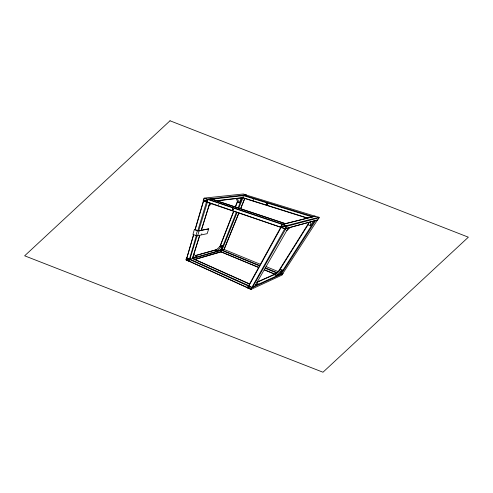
<?xml version="1.0" encoding="UTF-8"?>
<svg xmlns="http://www.w3.org/2000/svg" width="493" height="493" viewBox="0 0 493 493"><rect width="100%" height="100%" fill="white"/><g stroke="black" fill="none" stroke-linecap="round" stroke-linejoin="round"><path stroke-width="0.74" d="M218.417 204.441L218.245 204.632M251.147 289.317L252.034 287.579A0.998 0.598 1.1 0 0 251.868 287.382L248.626 285.65M253.667 199.924L253.316 199.677L253.365 200.016M204.527 198.414L204.157 198.451L203.523 200.787L206.524 201.871M285.102 228.567L281.041 227.205L282.353 224.691L286.507 225.997L285.2 228.487M193.724 234.723L186.841 258.03L189.355 259.182A0.998 0.598 1.1 0 1 189.522 259.398L188.887 261.222L186.138 260.033A0.998 0.598 1.1 0 1 185.972 259.817L186.416 258.135M204.096 198.137L203.221 200.583A0.9 0.536 1.1 0 0 203.387 200.99A0.641 0.382 1.1 0 0 203.591 201.113L206.456 202.093L197.835 230.601L194.371 229.491L192.942 234.409L196.405 235.753M193.527 234.65L186.841 258.03L186.496 258.03M195.037 229.498L203.381 200.996M195.234 229.578L203.591 201.113M195.918 235.617L197.403 230.693L194.371 229.491M196.282 235.728L189.441 259.17A1.048 0.622 1.1 0 0 189.78 259.195L192.658 258.468L249.581 283.925M189.294 259.435L188.64 261.013L186.206 259.854M206.758 201.785L207.399 199.412L204.398 198.365M280.72 227.316L248.601 285.7A1.855 1.109 1.1 0 0 248.225 285.989L189.565 259.46A1.245 0.739 1.1 0 1 189.854 259.226L197.132 235.82L207.128 233.682L208.73 228.875L198.697 230.687L207.374 202.247M197.625 235.777L199.135 230.86L208.73 228.875M249.52 284.03L192.412 258.48L199.647 235.327M201.261 230.157L209.728 203.048M192.578 258.369L199.794 235.297M201.409 230.126L209.87 203.091M203.504 200.694L207.22 200.25M219.866 246.568L233.614 211.189M235.26 206.949L237.478 201.255M220.217 246.247L233.836 211.263M235.488 207.023L237.62 201.551M220.809 249.711L222.361 245.785L221.228 245.329L215.669 250.382L216.791 250.851L220.809 249.711L221.48 249.982A0.955 0.573 1.1 0 0 221.881 250.025L224.112 249.421M236.135 198.58L238.039 202.383L239.364 202.814L241.287 197.958M236.406 212.138L221.369 249.939L192.652 258.122M238.094 207.892L242.088 197.866M194.79 259.423L221.067 251.781L221.702 250.241A1.171 0.696 1.1 0 1 221.942 250.05L259.719 265.493M222.072 250L237.121 212.384M238.822 208.138L242.907 197.933M238.834 212.97L224.032 249.44L260.372 264.31M240.559 208.712L244.707 198.494M224.149 249.366L238.92 212.994M240.646 208.742L244.793 198.525M248.201 286.032L247.35 287.764A1.004 0.598 1.1 0 0 247.511 287.961L251.048 289.403L282.033 275.069L282.964 273.412M280.665 226.946L282.021 224.494A2.04 1.214 1.1 0 1 282.31 224.235L284.899 223.532L211.016 198.919L208.077 199.289A1.183 0.703 1.1 0 0 207.799 199.511L207.042 201.908L280.653 227.193A1.048 0.622 1.1 0 0 280.807 227.402L284.923 228.851A1.769 1.054 1.1 0 0 285.429 228.918L288.041 228.265M250.851 289.206L247.659 287.832L248.509 286.137L251.713 287.518L250.863 289.188M248.823 285.983L281.059 227.538M285.552 228.647L286.901 226.275A0.82 0.487 1.1 0 0 286.803 225.862A0.82 0.487 1.1 0 0 286.501 225.671L282.236 224.401L315.027 216.174L318.817 217.24A0.666 0.394 1.1 0 1 319.1 217.407A0.678 0.407 1.1 0 1 319.156 217.764L317.806 219.853L285.361 228.789M288.146 228.21L254.702 286.347L252.471 287.364L285.743 228.9M281.022 227.082L285.983 225.782M277.929 272.13L308.612 223.175M278.847 271.286L308.649 223.847M279.704 273.966L282.23 269.991L280.862 269.437L274.792 275.008L276.148 275.575L279.704 273.966L280.511 274.293A0.906 0.542 1.1 0 0 280.881 274.336L282.846 273.504L317.363 220.229M308.575 222.466L308.723 225.301L310.362 225.831L313.338 221.166M314.559 220.833L280.375 274.244L255.115 285.73M281.115 274.293L315.538 220.747L317.301 220.266M276.148 275.575L282.23 269.991M286.716 230.693L290.254 227.464M216.791 250.851L222.361 245.785M209.001 205.871L211.466 203.64M267.04 203.708L266.553 203.714A0.666 0.394 1.1 0 0 266.645 204.33L267.28 204.275A0.715 0.425 1.1 0 0 267.04 203.708M267.188 204.349L266.621 204.17M252.508 287.351L252.262 287.388A0.949 0.567 1.1 0 1 251.898 287.351L284.738 228.795L317.529 220.02M250.61 289.2L250.937 289.052M252.028 287.758L282.976 273.621M255.614 284.862L258.085 283.74L257.026 282.397M247.763 287.906L250.204 286.803M247.628 287.715L249.933 286.679M248.601 285.811L248.306 285.94L248.792 285.971M257.278 281.959L276.542 273.399M257.075 282.31L276.025 273.874M267.107 204.385L266.787 204.305A0.659 0.394 1.1 0 1 266.787 203.652M282.212 224.414L207.726 199.462A1.115 0.666 1.1 0 0 207.602 199.264L204.219 198.112L243.32 193.983L246.315 195.025M186.693 258.19L189.294 259.392M314.596 216.107L312.698 216.6A1.516 0.9 1.1 0 0 312.408 216.834M194.901 259.472L221.055 251.861M192.899 258.572L221.647 250.339L259.478 265.937M192.8 257.654L196.534 256.594L193.841 254.326M188.739 259.065L186.194 259.786L186.835 258.203M186.317 259.959L189.016 259.189M195.419 255.657L216.285 249.815M195.302 255.565L216.476 249.643M207.06 202.081L206.727 202.124L280.665 227.224M284.868 228.561L285.213 228.469M286.901 226.275L319.156 217.764M281.189 227.31L286.433 225.936M315.52 220.753L315.471 220.759A1.109 0.659 1.1 0 1 314.972 220.716M286.501 225.671L318.817 217.24M282.779 224.42L315.452 216.205M282.316 224.734L282.649 224.66M199.135 230.86L198.525 230.897A2.89 1.719 1.1 0 1 197.896 230.829L197.403 230.693M206.752 202.118L206.555 202.118A1.756 1.048 1.1 0 0 207.115 202.204L207.263 202.21M232.69 208.946L232.382 209.032A0.826 0.493 1.1 0 0 232.542 209.673L233.177 209.691A0.826 0.493 1.1 0 0 233.016 209.05L232.733 208.946A0.77 0.462 1.1 0 0 232.788 209.593M217.037 200.879L242.679 197.792A0.629 0.376 1.1 0 1 242.698 197.613L243.542 195.518A1.152 0.684 1.1 0 1 243.77 195.314L246.124 194.994L314.688 216.107M216.612 200.737L242.692 197.613L307.657 218.023M203.652 200.891L207.152 200.491M211.928 199.178L243.493 195.61L312.081 216.914M207.399 199.129L246.025 194.815M208.256 199.227L282.557 224.118M201.834 233.879L201.532 234.187M197.145 235.82L197.021 235.82A2.736 1.633 1.1 0 1 196.405 235.753M243.986 195.234L312.808 216.556M266.547 203.929L267.348 204.182M242.71 197.841L307.17 218.146M242.772 197.89L242.79 197.896A1.436 0.857 1.1 0 1 242.254 197.835M211.201 198.938L285.04 223.532M232.628 208.995L233.244 209.205M232.499 209.205L233.318 209.482M266.115 266.571L278.249 271.625M265.394 267.828L277.288 272.721M265.142 268.272L276.863 273.104M221.067 251.781L258.671 267.391M264.303 269.726L274.903 274.126M221.111 251.929L258.609 267.508M264.236 269.844L274.737 274.2M190.015 259.164L248.663 285.589M189.059 261.087L247.344 287.585M189.121 261.235L247.332 287.709M237.213 198.451L239.364 202.814M310.22 222.016L310.362 225.831M170.017 120.779L24.65 255.812L322.983 372.221L468.35 237.188L170.017 120.779"/></g></svg>
